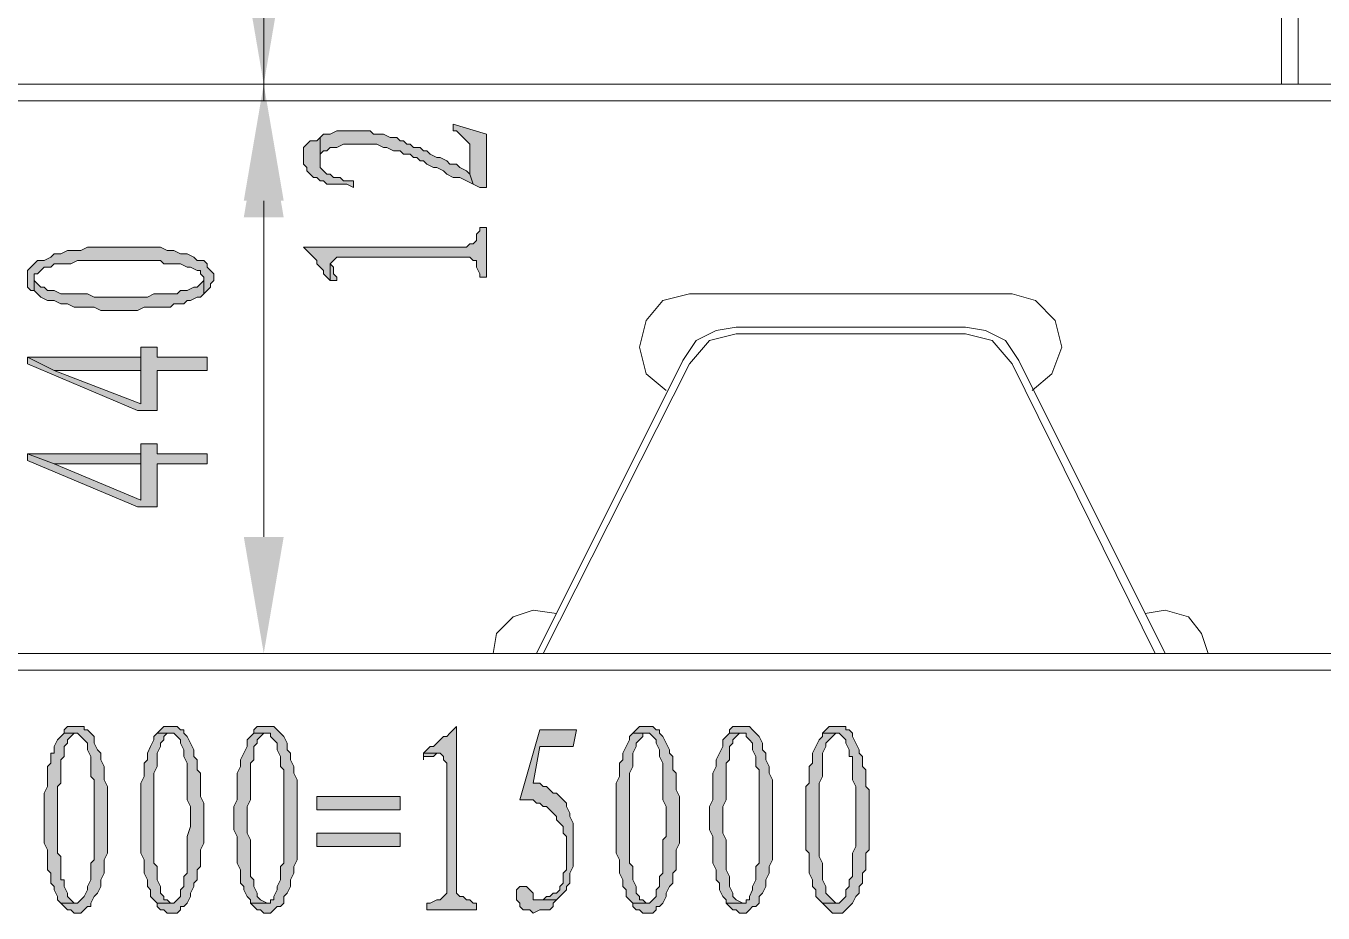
# Model space of a CAD drawing. Header units: millimetres. Extents: x 24 to 410, y 10 to 282.
# Drawn here: x 273.37 to 289.88, y 182.71 to 193.99 of the extents above; entities that cross this region are included whole.
import ezdxf

# ---------------------------------------------------------------- set-up
doc = ezdxf.new("R2010")
doc.units = ezdxf.units.MM

msp = doc.modelspace()

# ---------------------------------------------------------------- hatches: boundary and pattern name
h = msp.add_hatch(color=256)
h.dxf.hatch_style = 2
h.paths.add_polyline_path([(276.140333, 194.733333), (276.648333, 194.733333), (276.394333, 193.251667)])
h = msp.add_hatch(color=256)
h.dxf.hatch_style = 2
h.paths.add_polyline_path([(276.140333, 191.77), (276.648333, 191.77), (276.394333, 193.251667)])
h = msp.add_hatch(color=256)
h.dxf.hatch_style = 2
h.paths.add_polyline_path([(276.140333, 191.558333), (276.648333, 191.558333), (276.394333, 193.04)])
h = msp.add_hatch(color=256)
h.dxf.hatch_style = 2
h.paths.add_polyline_path([(276.140333, 191.558333), (276.648333, 191.558333), (276.394333, 193.04)])
h = msp.add_hatch(color=256)
h.dxf.hatch_style = 2
h.paths.add_polyline_path([(278.807333, 192.743667), (278.807333, 192.659), (278.849667, 192.659), (278.892, 192.616667), (278.934333, 192.574333), (278.976667, 192.532), (279.019, 192.489667), (279.019, 192.108667), (279.061333, 191.981667), (279.146, 191.939333), (279.230667, 191.939333), (279.230667, 192.616667)])
h = msp.add_hatch(color=256)
h.dxf.hatch_style = 2
h.paths.add_polyline_path([(276.902333, 192.320333), (276.902333, 192.235667), (276.944667, 192.193333), (276.944667, 192.151), (276.987, 192.108667), (277.029333, 192.066333), (277.071667, 192.066333), (277.114, 192.024), (277.156333, 192.024), (277.198667, 191.981667), (277.452667, 191.981667), (277.537333, 191.939333), (277.537333, 192.024), (277.495, 192.024), (277.410333, 192.024), (277.368, 192.066333), (277.283333, 192.066333), (277.241, 192.108667), (277.198667, 192.108667), (277.156333, 192.151), (277.114, 192.193333), (277.114, 192.235667), (277.114, 192.278), (277.114, 192.574333), (277.071667, 192.532), (276.987, 192.532), (276.944667, 192.489667), (276.902333, 192.447333)])
h = msp.add_hatch(color=256)
h.dxf.hatch_style = 2
h.paths.add_polyline_path([(277.114, 192.574333), (277.114, 192.278), (277.114, 192.320333), (277.114, 192.362667), (277.156333, 192.405), (277.198667, 192.405), (277.241, 192.447333), (277.325667, 192.447333), (277.410333, 192.489667), (277.833667, 192.489667), (277.918333, 192.447333), (277.960667, 192.447333), (278.045333, 192.405), (278.13, 192.405), (278.172333, 192.362667), (278.257, 192.362667), (278.299333, 192.320333), (278.341667, 192.320333), (278.384, 192.278), (278.426333, 192.278), (278.468667, 192.235667), (278.553333, 192.193333), (278.595667, 192.193333), (278.680333, 192.151), (278.722667, 192.108667), (278.807333, 192.066333), (278.892, 192.066333), (278.976667, 192.024), (279.061333, 191.981667), (279.019, 192.108667), (278.976667, 192.151), (278.892, 192.193333), (278.849667, 192.235667), (278.765, 192.235667), (278.722667, 192.278), (278.638, 192.320333), (278.595667, 192.320333), (278.511, 192.362667), (278.468667, 192.405), (278.426333, 192.405), (278.384, 192.447333), (278.299333, 192.447333), (278.257, 192.489667), (278.214667, 192.489667), (278.172333, 192.532), (278.13, 192.532), (278.087667, 192.574333), (278.003, 192.574333), (277.918333, 192.616667), (277.791333, 192.616667), (277.749, 192.659), (277.325667, 192.659), (277.241, 192.616667), (277.156333, 192.616667)])
h = msp.add_hatch(color=256)
h.dxf.hatch_style = 2
h.paths.add_polyline_path([(276.902333, 191.177333), (276.944667, 191.135), (276.987, 191.092667), (277.029333, 191.050333), (277.071667, 191.008), (277.071667, 190.965667), (277.114, 190.923333), (277.156333, 190.881), (277.156333, 190.838667), (277.198667, 190.796333), (277.241, 190.754), (277.241, 190.965667), (277.283333, 191.008), (277.325667, 191.050333), (279.019, 191.050333), (279.061333, 191.008), (279.103667, 191.008), (279.103667, 190.965667), (279.103667, 190.923333), (279.146, 190.838667), (279.146, 190.796333), (279.230667, 190.796333), (279.230667, 191.431333), (279.146, 191.431333), (279.146, 191.389), (279.103667, 191.346667), (279.103667, 191.262), (279.061333, 191.219667), (279.019, 191.219667), (278.976667, 191.177333)])
h = msp.add_hatch(color=256)
h.dxf.hatch_style = 2
h.paths.add_polyline_path([(273.388667, 190.796333), (273.388667, 190.669333), (273.431, 190.627), (273.473333, 190.627), (273.473333, 190.796333), (273.473333, 190.838667), (273.515667, 190.838667), (273.558, 190.881), (273.600333, 190.923333), (273.685, 190.923333), (273.727333, 190.965667), (273.939, 190.965667), (274.023667, 191.008), (274.574, 191.008), (275.082, 191.008), (275.124333, 190.965667), (275.336, 190.965667), (275.420667, 190.923333), (275.463, 190.923333), (275.547667, 190.881), (275.59, 190.881), (275.59, 190.838667), (275.632333, 190.796333), (275.632333, 190.584667), (275.674667, 190.627), (275.717, 190.669333), (275.717, 190.711667), (275.759333, 190.754), (275.759333, 190.838667), (275.717, 190.881), (275.674667, 190.923333), (275.674667, 190.965667), (275.632333, 191.008), (275.547667, 191.008), (275.505333, 191.050333), (275.420667, 191.092667), (275.336, 191.092667), (275.251333, 191.135), (275.166667, 191.135), (275.082, 191.177333), (274.150667, 191.177333), (274.066, 191.135), (273.896667, 191.135), (273.812, 191.092667), (273.727333, 191.092667), (273.685, 191.050333), (273.600333, 191.008), (273.515667, 191.008), (273.473333, 190.965667), (273.431, 190.923333), (273.388667, 190.881)])
h = msp.add_hatch(color=256)
h.dxf.hatch_style = 2
h.paths.add_polyline_path([(277.241, 190.754), (277.325667, 190.754), (277.325667, 190.796333), (277.283333, 190.838667), (277.283333, 190.923333), (277.241, 190.965667)])
h = msp.add_hatch(color=256)
h.dxf.hatch_style = 2
h.paths.add_polyline_path([(273.473333, 190.627), (273.515667, 190.584667), (273.558, 190.542333), (273.642667, 190.5), (273.727333, 190.5), (273.812, 190.457667), (273.896667, 190.457667), (273.981333, 190.415333), (274.235333, 190.415333), (274.32, 190.373), (274.785667, 190.373), (274.870333, 190.415333), (275.124333, 190.415333), (275.209, 190.415333), (275.251333, 190.457667), (275.378333, 190.457667), (275.420667, 190.5), (275.463, 190.5), (275.547667, 190.542333), (275.59, 190.542333), (275.632333, 190.584667), (275.632333, 190.754), (275.59, 190.711667), (275.547667, 190.669333), (275.505333, 190.669333), (275.420667, 190.627), (275.336, 190.627), (275.293667, 190.584667), (274.997333, 190.584667), (274.912667, 190.542333), (274.235333, 190.542333), (274.150667, 190.584667), (273.812, 190.584667), (273.727333, 190.627), (273.642667, 190.627), (273.600333, 190.669333), (273.558, 190.669333), (273.515667, 190.711667), (273.473333, 190.754), (273.473333, 190.796333)])
h = msp.add_hatch(color=256)
h.dxf.hatch_style = 2
h.paths.add_polyline_path([(273.388667, 189.780333), (273.388667, 189.695667), (274.785667, 189.103), (275.039667, 189.103), (275.039667, 189.611), (275.674667, 189.611), (275.674667, 189.780333), (275.039667, 189.780333), (275.039667, 189.907333), (274.828, 189.907333), (274.828, 189.780333), (274.828, 189.187667), (273.727333, 189.611)])
h = msp.add_hatch(color=256)
h.dxf.hatch_style = 2
h.paths.add_polyline_path([(273.388667, 189.780333), (273.727333, 189.611), (274.828, 189.611), (274.828, 189.187667), (274.828, 189.780333)])
h = msp.add_hatch(color=256)
h.dxf.hatch_style = 2
h.paths.add_polyline_path([(273.388667, 188.552667), (273.388667, 188.468), (274.785667, 187.875333), (275.039667, 187.875333), (275.039667, 188.425667), (275.674667, 188.425667), (275.674667, 188.552667), (275.039667, 188.552667), (275.039667, 188.679667), (274.828, 188.679667), (274.828, 188.552667), (274.828, 187.96), (273.727333, 188.425667)])
h = msp.add_hatch(color=256)
h.dxf.hatch_style = 2
h.paths.add_polyline_path([(273.388667, 188.552667), (273.727333, 188.425667), (274.828, 188.425667), (274.828, 187.96), (274.828, 188.552667)])
h = msp.add_hatch(color=256)
h.dxf.hatch_style = 2
h.paths.add_polyline_path([(276.140333, 187.494333), (276.648333, 187.494333), (276.394333, 186.012667)])
h = msp.add_hatch(color=256)
h.dxf.hatch_style = 2
h.paths.add_polyline_path([(274.023667, 185.081333), (273.896667, 185.081333), (273.854333, 185.039), (273.854333, 184.996667), (274.023667, 184.996667), (274.066, 184.954333), (274.108333, 184.912), (274.150667, 184.869667), (274.150667, 184.785), (274.193, 184.700333), (274.193, 184.446333), (274.235333, 184.404), (274.235333, 183.896), (274.235333, 183.388), (274.193, 183.345667), (274.193, 183.134), (274.150667, 183.049333), (274.150667, 183.007), (274.108333, 182.922333), (274.066, 182.88), (274.023667, 182.837667), (273.812, 182.837667), (273.854333, 182.795333), (273.896667, 182.753), (273.939, 182.753), (273.981333, 182.710667), (274.066, 182.710667), (274.108333, 182.753), (274.150667, 182.795333), (274.193, 182.795333), (274.193, 182.837667), (274.235333, 182.922333), (274.277667, 182.964667), (274.32, 183.049333), (274.32, 183.134), (274.362333, 183.218667), (274.362333, 183.388), (274.404667, 183.472667), (274.404667, 184.319333), (274.362333, 184.404), (274.362333, 184.573333), (274.32, 184.658), (274.32, 184.742667), (274.277667, 184.785), (274.235333, 184.869667), (274.235333, 184.954333), (274.193, 184.996667), (274.150667, 185.039), (274.108333, 185.039), (274.108333, 185.081333)])
h = msp.add_hatch(color=256)
h.dxf.hatch_style = 2
h.paths.add_polyline_path([(275.209, 185.081333), (275.124333, 185.081333), (275.082, 185.039), (275.039667, 184.996667), (275.251333, 184.996667), (275.293667, 184.954333), (275.336, 184.912), (275.336, 184.869667), (275.378333, 184.785), (275.378333, 184.700333), (275.420667, 184.615667), (275.420667, 184.15), (275.463, 184.065333), (275.463, 183.896), (275.463, 183.811333), (275.420667, 183.684333), (275.420667, 183.218667), (275.378333, 183.176333), (275.378333, 183.049333), (275.336, 183.007), (275.336, 182.922333), (275.293667, 182.88), (275.251333, 182.837667), (275.039667, 182.837667), (275.039667, 182.795333), (275.082, 182.753), (275.124333, 182.753), (275.166667, 182.710667), (275.293667, 182.710667), (275.336, 182.753), (275.336, 182.795333), (275.378333, 182.795333), (275.420667, 182.837667), (275.463, 182.922333), (275.463, 182.964667), (275.505333, 183.049333), (275.505333, 183.091667), (275.547667, 183.134), (275.547667, 183.261), (275.59, 183.303333), (275.59, 183.515), (275.632333, 183.599667), (275.632333, 184.107667), (275.59, 184.192333), (275.59, 184.488667), (275.547667, 184.531), (275.547667, 184.658), (275.505333, 184.700333), (275.505333, 184.785), (275.463, 184.869667), (275.420667, 184.954333), (275.378333, 184.996667), (275.378333, 185.039), (275.336, 185.039), (275.293667, 185.081333)])
h = msp.add_hatch(color=256)
h.dxf.hatch_style = 2
h.paths.add_polyline_path([(276.436667, 185.081333), (276.309667, 185.081333), (276.267333, 185.039), (276.267333, 184.996667), (276.436667, 184.996667), (276.479, 184.996667), (276.479, 184.954333), (276.521333, 184.912), (276.563667, 184.869667), (276.563667, 184.785), (276.606, 184.700333), (276.606, 184.573333), (276.648333, 184.531), (276.648333, 183.896), (276.648333, 183.345667), (276.606, 183.303333), (276.606, 183.134), (276.563667, 183.049333), (276.563667, 183.007), (276.521333, 182.922333), (276.521333, 182.88), (276.479, 182.88), (276.479, 182.837667), (276.436667, 182.837667), (276.225, 182.837667), (276.267333, 182.795333), (276.309667, 182.753), (276.352, 182.753), (276.394333, 182.710667), (276.479, 182.710667), (276.521333, 182.753), (276.563667, 182.795333), (276.606, 182.795333), (276.648333, 182.837667), (276.648333, 182.922333), (276.690667, 182.964667), (276.733, 183.049333), (276.733, 183.134), (276.775333, 183.218667), (276.775333, 183.303333), (276.817667, 183.388), (276.817667, 184.404), (276.775333, 184.488667), (276.775333, 184.573333), (276.733, 184.658), (276.733, 184.742667), (276.690667, 184.785), (276.690667, 184.869667), (276.648333, 184.954333), (276.606, 184.996667), (276.563667, 185.039), (276.521333, 185.081333)])
h = msp.add_hatch(color=256)
h.dxf.hatch_style = 2
h.paths.add_polyline_path([(278.849667, 185.081333), (278.807333, 185.039), (278.765, 184.996667), (278.722667, 184.954333), (278.680333, 184.954333), (278.638, 184.912), (278.595667, 184.869667), (278.553333, 184.827333), (278.511, 184.827333), (278.468667, 184.785), (278.426333, 184.742667), (278.638, 184.742667), (278.680333, 184.700333), (278.680333, 184.658), (278.722667, 184.615667), (278.722667, 182.964667), (278.680333, 182.922333), (278.638, 182.88), (278.595667, 182.88), (278.511, 182.837667), (278.468667, 182.837667), (278.468667, 182.753), (279.103667, 182.753), (279.103667, 182.837667), (279.061333, 182.837667), (279.019, 182.88), (278.976667, 182.88), (278.934333, 182.922333), (278.892, 182.922333), (278.849667, 182.964667)])
h = msp.add_hatch(color=256)
h.dxf.hatch_style = 2
h.paths.add_polyline_path([(281.262667, 185.081333), (281.178, 185.081333), (281.135667, 185.039), (281.093333, 184.996667), (281.305, 184.996667), (281.347333, 184.954333), (281.389667, 184.912), (281.389667, 184.869667), (281.432, 184.785), (281.432, 184.700333), (281.474333, 184.615667), (281.474333, 184.15), (281.516667, 184.065333), (281.516667, 183.896), (281.516667, 183.684333), (281.474333, 183.642), (281.474333, 183.218667), (281.432, 183.176333), (281.432, 183.049333), (281.389667, 183.007), (281.389667, 182.922333), (281.347333, 182.88), (281.305, 182.837667), (281.093333, 182.837667), (281.093333, 182.795333), (281.135667, 182.753), (281.178, 182.753), (281.220333, 182.710667), (281.347333, 182.710667), (281.389667, 182.753), (281.389667, 182.795333), (281.432, 182.795333), (281.474333, 182.837667), (281.516667, 182.922333), (281.516667, 182.964667), (281.559, 183.049333), (281.601333, 183.091667), (281.601333, 183.218667), (281.643667, 183.261), (281.643667, 183.515), (281.686, 183.599667), (281.686, 184.192333), (281.643667, 184.277), (281.643667, 184.488667), (281.601333, 184.531), (281.601333, 184.700333), (281.559, 184.742667), (281.559, 184.785), (281.516667, 184.869667), (281.474333, 184.954333), (281.432, 184.996667), (281.432, 185.039), (281.389667, 185.039), (281.347333, 185.081333)])
h = msp.add_hatch(color=256)
h.dxf.hatch_style = 2
h.paths.add_polyline_path([(282.490333, 185.081333), (282.363333, 185.081333), (282.321, 185.039), (282.321, 184.996667), (282.490333, 184.996667), (282.532667, 184.996667), (282.532667, 184.954333), (282.575, 184.912), (282.617333, 184.869667), (282.617333, 184.785), (282.659667, 184.700333), (282.659667, 184.573333), (282.702, 184.531), (282.702, 183.896), (282.702, 183.345667), (282.659667, 183.303333), (282.659667, 183.134), (282.617333, 183.049333), (282.617333, 183.007), (282.575, 182.922333), (282.575, 182.88), (282.532667, 182.88), (282.532667, 182.837667), (282.490333, 182.837667), (282.278667, 182.837667), (282.321, 182.795333), (282.363333, 182.753), (282.405667, 182.753), (282.448, 182.710667), (282.532667, 182.710667), (282.575, 182.753), (282.617333, 182.795333), (282.659667, 182.795333), (282.702, 182.837667), (282.702, 182.922333), (282.744333, 182.964667), (282.786667, 183.049333), (282.786667, 183.134), (282.829, 183.218667), (282.829, 183.303333), (282.871333, 183.388), (282.871333, 184.404), (282.829, 184.488667), (282.829, 184.573333), (282.786667, 184.658), (282.786667, 184.742667), (282.744333, 184.785), (282.744333, 184.869667), (282.702, 184.954333), (282.659667, 184.996667), (282.617333, 185.039), (282.575, 185.081333)])
h = msp.add_hatch(color=256)
h.dxf.hatch_style = 2
h.paths.add_polyline_path([(283.675667, 185.081333), (283.591, 185.081333), (283.548667, 185.039), (283.506333, 184.996667), (283.718, 184.996667), (283.760333, 184.954333), (283.802667, 184.912), (283.802667, 184.869667), (283.845, 184.785), (283.845, 184.700333), (283.887333, 184.700333), (283.887333, 184.404), (283.929667, 184.319333), (283.929667, 183.896), (283.929667, 183.557333), (283.887333, 183.472667), (283.887333, 183.176333), (283.845, 183.134), (283.845, 183.049333), (283.802667, 183.007), (283.802667, 182.922333), (283.760333, 182.88), (283.718, 182.837667), (283.506333, 182.837667), (283.548667, 182.795333), (283.591, 182.753), (283.633333, 182.710667), (283.760333, 182.710667), (283.802667, 182.753), (283.845, 182.795333), (283.887333, 182.837667), (283.929667, 182.922333), (283.972, 182.964667), (283.972, 183.049333), (284.014333, 183.091667), (284.014333, 183.218667), (284.056667, 183.261), (284.056667, 183.472667), (284.099, 183.515), (284.099, 184.277), (284.056667, 184.319333), (284.056667, 184.531), (284.014333, 184.573333), (284.014333, 184.700333), (283.972, 184.742667), (283.972, 184.785), (283.929667, 184.869667), (283.887333, 184.954333), (283.887333, 184.996667), (283.845, 185.039), (283.802667, 185.039), (283.802667, 185.081333)])
h = msp.add_hatch(color=256)
h.dxf.hatch_style = 2
h.paths.add_polyline_path([(273.854333, 184.996667), (273.812, 184.954333), (273.769667, 184.912), (273.727333, 184.827333), (273.727333, 184.742667), (273.685, 184.742667), (273.685, 184.615667), (273.642667, 184.573333), (273.642667, 184.319333), (273.600333, 184.234667), (273.600333, 183.599667), (273.642667, 183.515), (273.642667, 183.345667), (273.642667, 183.261), (273.685, 183.218667), (273.685, 183.091667), (273.727333, 183.049333), (273.727333, 183.007), (273.769667, 182.922333), (273.769667, 182.88), (273.812, 182.837667), (273.981333, 182.837667), (273.939, 182.88), (273.896667, 182.922333), (273.896667, 182.964667), (273.854333, 183.049333), (273.854333, 183.134), (273.812, 183.134), (273.812, 183.430333), (273.769667, 183.472667), (273.769667, 184.319333), (273.812, 184.361667), (273.812, 184.658), (273.854333, 184.700333), (273.854333, 184.827333), (273.896667, 184.869667), (273.896667, 184.912), (273.939, 184.954333), (273.981333, 184.996667), (274.023667, 184.996667)])
h = msp.add_hatch(color=256)
h.dxf.hatch_style = 2
h.paths.add_polyline_path([(275.039667, 184.996667), (274.997333, 184.954333), (274.997333, 184.912), (274.955, 184.827333), (274.912667, 184.742667), (274.912667, 184.658), (274.870333, 184.615667), (274.870333, 184.446333), (274.828, 184.361667), (274.828, 183.472667), (274.870333, 183.388), (274.870333, 183.345667), (274.870333, 183.261), (274.870333, 183.218667), (274.912667, 183.134), (274.912667, 183.049333), (274.955, 183.007), (274.955, 182.922333), (274.997333, 182.88), (275.039667, 182.837667), (275.209, 182.837667), (275.166667, 182.88), (275.124333, 182.88), (275.124333, 182.922333), (275.082, 182.964667), (275.082, 183.049333), (275.039667, 183.134), (275.039667, 183.303333), (274.997333, 183.345667), (274.997333, 184.488667), (275.039667, 184.573333), (275.039667, 184.742667), (275.082, 184.827333), (275.082, 184.869667), (275.124333, 184.912), (275.124333, 184.954333), (275.166667, 184.996667), (275.209, 184.996667)])
h = msp.add_hatch(color=256)
h.dxf.hatch_style = 2
h.paths.add_polyline_path([(276.267333, 184.996667), (276.225, 184.954333), (276.182667, 184.912), (276.182667, 184.827333), (276.140333, 184.742667), (276.098, 184.658), (276.098, 184.573333), (276.055667, 184.488667), (276.055667, 184.15), (276.013333, 184.065333), (276.013333, 183.769), (276.055667, 183.684333), (276.055667, 183.345667), (276.098, 183.261), (276.098, 183.091667), (276.140333, 183.049333), (276.140333, 183.007), (276.182667, 182.922333), (276.225, 182.88), (276.225, 182.837667), (276.436667, 182.837667), (276.352, 182.88), (276.309667, 182.922333), (276.309667, 182.964667), (276.267333, 183.049333), (276.267333, 183.134), (276.225, 183.176333), (276.225, 183.642), (276.182667, 183.726667), (276.182667, 184.065333), (276.225, 184.15), (276.225, 184.615667), (276.267333, 184.658), (276.267333, 184.827333), (276.309667, 184.869667), (276.309667, 184.912), (276.352, 184.954333), (276.394333, 184.996667), (276.436667, 184.996667)])
h = msp.add_hatch(color=256)
h.dxf.hatch_style = 2
h.paths.add_polyline_path([(280.373667, 185.039), (279.908, 185.039), (279.654, 184.15), (279.823333, 184.15), (279.865667, 184.107667), (279.908, 184.107667), (279.950333, 184.065333), (279.992667, 184.065333), (280.035, 184.023), (280.077333, 183.980667), (280.119667, 183.938333), (280.119667, 183.896), (280.162, 183.853667), (280.204333, 183.811333), (280.204333, 183.726667), (280.246667, 183.684333), (280.246667, 183.261), (280.204333, 183.218667), (280.204333, 183.134), (280.204333, 183.091667), (280.162, 183.049333), (280.162, 183.007), (280.119667, 182.964667), (280.077333, 182.964667), (280.035, 182.922333), (279.992667, 182.922333), (279.950333, 182.88), (279.823333, 182.88), (280.119667, 182.88), (280.162, 182.922333), (280.204333, 182.964667), (280.246667, 183.007), (280.246667, 183.049333), (280.289, 183.091667), (280.289, 183.218667), (280.331333, 183.303333), (280.331333, 183.853667), (280.289, 183.938333), (280.289, 183.980667), (280.246667, 184.065333), (280.246667, 184.107667), (280.204333, 184.15), (280.162, 184.192333), (280.119667, 184.234667), (280.077333, 184.234667), (280.035, 184.277), (279.992667, 184.319333), (279.950333, 184.319333), (279.908, 184.361667), (279.823333, 184.361667), (279.908, 184.827333), (280.331333, 184.827333)])
h = msp.add_hatch(color=256)
h.dxf.hatch_style = 2
h.paths.add_polyline_path([(281.093333, 184.996667), (281.051, 184.954333), (281.051, 184.912), (281.008667, 184.827333), (280.966333, 184.742667), (280.966333, 184.658), (280.924, 184.615667), (280.924, 184.446333), (280.881667, 184.361667), (280.881667, 183.472667), (280.924, 183.388), (280.924, 183.345667), (280.924, 183.261), (280.924, 183.218667), (280.966333, 183.134), (280.966333, 183.049333), (281.008667, 183.007), (281.008667, 182.922333), (281.051, 182.88), (281.093333, 182.837667), (281.262667, 182.837667), (281.220333, 182.88), (281.178, 182.88), (281.178, 182.922333), (281.135667, 182.964667), (281.135667, 183.049333), (281.093333, 183.134), (281.093333, 183.303333), (281.051, 183.345667), (281.051, 184.488667), (281.093333, 184.573333), (281.093333, 184.742667), (281.135667, 184.827333), (281.135667, 184.869667), (281.178, 184.912), (281.220333, 184.954333), (281.220333, 184.996667), (281.262667, 184.996667)])
h = msp.add_hatch(color=256)
h.dxf.hatch_style = 2
h.paths.add_polyline_path([(282.321, 184.996667), (282.278667, 184.954333), (282.236333, 184.912), (282.236333, 184.827333), (282.194, 184.742667), (282.151667, 184.658), (282.151667, 184.573333), (282.109333, 184.488667), (282.109333, 184.15), (282.067, 184.065333), (282.067, 183.769), (282.109333, 183.684333), (282.109333, 183.345667), (282.151667, 183.261), (282.151667, 183.134), (282.194, 183.091667), (282.194, 183.007), (282.236333, 182.922333), (282.278667, 182.88), (282.278667, 182.837667), (282.490333, 182.837667), (282.405667, 182.88), (282.363333, 182.922333), (282.363333, 182.964667), (282.321, 183.049333), (282.321, 183.176333), (282.278667, 183.261), (282.278667, 183.642), (282.236333, 183.726667), (282.236333, 184.065333), (282.278667, 184.15), (282.278667, 184.615667), (282.321, 184.658), (282.321, 184.827333), (282.363333, 184.869667), (282.363333, 184.912), (282.405667, 184.954333), (282.448, 184.996667), (282.490333, 184.996667)])
h = msp.add_hatch(color=256)
h.dxf.hatch_style = 2
h.paths.add_polyline_path([(283.506333, 184.996667), (283.506333, 184.954333), (283.464, 184.912), (283.421667, 184.827333), (283.379333, 184.742667), (283.379333, 184.615667), (283.337, 184.573333), (283.337, 184.361667), (283.294667, 184.319333), (283.294667, 183.515), (283.337, 183.472667), (283.337, 183.345667), (283.337, 183.261), (283.337, 183.218667), (283.379333, 183.134), (283.379333, 183.049333), (283.421667, 183.007), (283.421667, 182.922333), (283.464, 182.88), (283.506333, 182.837667), (283.675667, 182.837667), (283.633333, 182.88), (283.591, 182.922333), (283.548667, 182.964667), (283.548667, 183.049333), (283.506333, 183.134), (283.506333, 183.345667), (283.464, 183.430333), (283.464, 184.361667), (283.506333, 184.446333), (283.506333, 184.742667), (283.548667, 184.827333), (283.548667, 184.869667), (283.591, 184.912), (283.633333, 184.954333), (283.675667, 184.996667)])
h = msp.add_hatch(color=256)
h.dxf.hatch_style = 2
h.paths.add_polyline_path([(278.426333, 184.742667), (278.426333, 184.658), (278.426333, 184.700333), (278.553333, 184.700333), (278.595667, 184.742667), (278.638, 184.742667)])
h = msp.add_hatch(color=256)
h.dxf.hatch_style = 2
h.paths.add_polyline_path([(278.13, 184.023), (278.13, 184.192333), (277.071667, 184.192333), (277.071667, 184.023)])
h = msp.add_hatch(color=256)
h.dxf.hatch_style = 2
h.paths.add_polyline_path([(278.13, 183.557333), (278.13, 183.726667), (277.071667, 183.726667), (277.071667, 183.557333)])
h = msp.add_hatch(color=256)
h.dxf.hatch_style = 2
h.paths.add_polyline_path([(279.696333, 183.049333), (279.654, 183.049333), (279.611667, 183.007), (279.611667, 182.88), (279.654, 182.837667), (279.654, 182.795333), (279.696333, 182.753), (279.781, 182.753), (279.823333, 182.710667), (279.908, 182.753), (280.035, 182.753), (280.077333, 182.795333), (280.077333, 182.837667), (280.119667, 182.88), (279.823333, 182.88), (279.823333, 182.964667), (279.781, 183.007), (279.738667, 183.049333)])

# ---------------------------------------------------------------- linework, layer by layer
at = {"lineweight": 0}
for points in [[(289.348333, 193.251667), (289.348333, 239.098667)], [(289.56, 193.251667), (289.56, 239.141)], [(276.394333, 193.251667), (276.394333, 197.866)], [(395.859, 193.251667), (244.432667, 193.251667)], [(273.388667, 193.251667), (277.368, 193.251667)], [(275.886333, 193.251667), (277.368, 193.251667)], [(276.394333, 193.04), (276.394333, 193.251667)], [(289.348333, 193.251667), (289.56, 193.251667)], [(395.859, 193.04), (244.432667, 193.04)], [(273.388667, 193.04), (277.368, 193.04)], [(279.4, 193.04), (275.378333, 193.04)], [(276.394333, 191.77), (276.394333, 190.246)], [(276.394333, 191.558333), (276.394333, 187.494333)], [(276.394333, 191.558333), (276.394333, 190.034333)], [(281.813, 190.584667), (281.474333, 190.5), (281.262667, 190.246), (281.178, 189.907333), (281.262667, 189.568667), (281.516667, 189.357)], [(285.919333, 190.584667), (281.813, 190.584667)], [(286.173333, 189.357), (286.427333, 189.568667), (286.554333, 189.907333), (286.469667, 190.246), (286.215667, 190.5), (285.919333, 190.584667)], [(285.326667, 190.161333), (282.405667, 190.161333), (282.151667, 190.119), (281.897667, 189.992), (281.728333, 189.738)], [(282.405667, 190.076667), (282.067, 189.992), (281.813, 189.695667)], [(285.326667, 190.076667), (282.405667, 190.076667)], [(286.004, 189.738), (285.834667, 189.992), (285.580667, 190.119), (285.326667, 190.161333)], [(285.919333, 189.695667), (285.665333, 189.992), (285.326667, 190.076667)], [(281.728333, 189.738), (279.865667, 186.012667)], [(287.866667, 186.012667), (286.004, 189.738)], [(281.813, 189.695667), (279.950333, 186.012667)], [(287.739667, 186.012667), (285.919333, 189.695667)], [(280.119667, 186.520667), (279.823333, 186.563), (279.569333, 186.478333), (279.357667, 186.266667), (279.315333, 186.012667)], [(288.417, 186.012667), (288.332333, 186.266667), (288.163, 186.478333), (287.866667, 186.563), (287.612667, 186.520667)], [(145.457333, 186.012667), (395.859, 186.012667)], [(276.394333, 186.012667), (275.378333, 186.012667)], [(145.415, 185.801), (395.859, 185.801)]]:
    msp.add_lwpolyline(points, dxfattribs=at)
for points in [[(278.807333, 192.743667), (278.807333, 192.659), (278.849667, 192.659), (278.892, 192.616667), (278.934333, 192.574333), (278.976667, 192.532), (279.019, 192.489667), (279.019, 192.108667), (279.061333, 191.981667), (279.146, 191.939333), (279.230667, 191.939333), (279.230667, 192.616667)], [(276.902333, 192.320333), (276.902333, 192.235667), (276.944667, 192.193333), (276.944667, 192.151), (276.987, 192.108667), (277.029333, 192.066333), (277.071667, 192.066333), (277.114, 192.024), (277.156333, 192.024), (277.198667, 191.981667), (277.452667, 191.981667), (277.537333, 191.939333), (277.537333, 192.024), (277.495, 192.024), (277.410333, 192.024), (277.368, 192.066333), (277.283333, 192.066333), (277.241, 192.108667), (277.198667, 192.108667), (277.156333, 192.151), (277.114, 192.193333), (277.114, 192.235667), (277.114, 192.278), (277.114, 192.574333), (277.071667, 192.532), (276.987, 192.532), (276.944667, 192.489667), (276.902333, 192.447333)], [(277.114, 192.574333), (277.114, 192.278), (277.114, 192.320333), (277.114, 192.362667), (277.156333, 192.405), (277.198667, 192.405), (277.241, 192.447333), (277.325667, 192.447333), (277.410333, 192.489667), (277.833667, 192.489667), (277.918333, 192.447333), (277.960667, 192.447333), (278.045333, 192.405), (278.13, 192.405), (278.172333, 192.362667), (278.257, 192.362667), (278.299333, 192.320333), (278.341667, 192.320333), (278.384, 192.278), (278.426333, 192.278), (278.468667, 192.235667), (278.553333, 192.193333), (278.595667, 192.193333), (278.680333, 192.151), (278.722667, 192.108667), (278.807333, 192.066333), (278.892, 192.066333), (278.976667, 192.024), (279.061333, 191.981667), (279.019, 192.108667), (278.976667, 192.151), (278.892, 192.193333), (278.849667, 192.235667), (278.765, 192.235667), (278.722667, 192.278), (278.638, 192.320333), (278.595667, 192.320333), (278.511, 192.362667), (278.468667, 192.405), (278.426333, 192.405), (278.384, 192.447333), (278.299333, 192.447333), (278.257, 192.489667), (278.214667, 192.489667), (278.172333, 192.532), (278.13, 192.532), (278.087667, 192.574333), (278.003, 192.574333), (277.918333, 192.616667), (277.791333, 192.616667), (277.749, 192.659), (277.325667, 192.659), (277.241, 192.616667), (277.156333, 192.616667)], [(276.902333, 191.177333), (276.944667, 191.135), (276.987, 191.092667), (277.029333, 191.050333), (277.071667, 191.008), (277.071667, 190.965667), (277.114, 190.923333), (277.156333, 190.881), (277.156333, 190.838667), (277.198667, 190.796333), (277.241, 190.754), (277.241, 190.965667), (277.283333, 191.008), (277.325667, 191.050333), (279.019, 191.050333), (279.061333, 191.008), (279.103667, 191.008), (279.103667, 190.965667), (279.103667, 190.923333), (279.146, 190.838667), (279.146, 190.796333), (279.230667, 190.796333), (279.230667, 191.431333), (279.146, 191.431333), (279.146, 191.389), (279.103667, 191.346667), (279.103667, 191.262), (279.061333, 191.219667), (279.019, 191.219667), (278.976667, 191.177333)], [(273.388667, 190.796333), (273.388667, 190.669333), (273.431, 190.627), (273.473333, 190.627), (273.473333, 190.796333), (273.473333, 190.838667), (273.515667, 190.838667), (273.558, 190.881), (273.600333, 190.923333), (273.685, 190.923333), (273.727333, 190.965667), (273.939, 190.965667), (274.023667, 191.008), (274.574, 191.008), (275.082, 191.008), (275.124333, 190.965667), (275.336, 190.965667), (275.420667, 190.923333), (275.463, 190.923333), (275.547667, 190.881), (275.59, 190.881), (275.59, 190.838667), (275.632333, 190.796333), (275.632333, 190.584667), (275.674667, 190.627), (275.717, 190.669333), (275.717, 190.711667), (275.759333, 190.754), (275.759333, 190.838667), (275.717, 190.881), (275.674667, 190.923333), (275.674667, 190.965667), (275.632333, 191.008), (275.547667, 191.008), (275.505333, 191.050333), (275.420667, 191.092667), (275.336, 191.092667), (275.251333, 191.135), (275.166667, 191.135), (275.082, 191.177333), (274.150667, 191.177333), (274.066, 191.135), (273.896667, 191.135), (273.812, 191.092667), (273.727333, 191.092667), (273.685, 191.050333), (273.600333, 191.008), (273.515667, 191.008), (273.473333, 190.965667), (273.431, 190.923333), (273.388667, 190.881)], [(277.241, 190.754), (277.325667, 190.754), (277.325667, 190.796333), (277.283333, 190.838667), (277.283333, 190.923333), (277.241, 190.965667)], [(273.473333, 190.627), (273.515667, 190.584667), (273.558, 190.542333), (273.642667, 190.5), (273.727333, 190.5), (273.812, 190.457667), (273.896667, 190.457667), (273.981333, 190.415333), (274.235333, 190.415333), (274.32, 190.373), (274.785667, 190.373), (274.870333, 190.415333), (275.124333, 190.415333), (275.209, 190.415333), (275.251333, 190.457667), (275.378333, 190.457667), (275.420667, 190.5), (275.463, 190.5), (275.547667, 190.542333), (275.59, 190.542333), (275.632333, 190.584667), (275.632333, 190.754), (275.59, 190.711667), (275.547667, 190.669333), (275.505333, 190.669333), (275.420667, 190.627), (275.336, 190.627), (275.293667, 190.584667), (274.997333, 190.584667), (274.912667, 190.542333), (274.235333, 190.542333), (274.150667, 190.584667), (273.812, 190.584667), (273.727333, 190.627), (273.642667, 190.627), (273.600333, 190.669333), (273.558, 190.669333), (273.515667, 190.711667), (273.473333, 190.754), (273.473333, 190.796333)], [(273.388667, 189.780333), (273.388667, 189.695667), (274.785667, 189.103), (275.039667, 189.103), (275.039667, 189.611), (275.674667, 189.611), (275.674667, 189.780333), (275.039667, 189.780333), (275.039667, 189.907333), (274.828, 189.907333), (274.828, 189.780333), (274.828, 189.187667), (273.727333, 189.611)], [(273.388667, 189.780333), (273.727333, 189.611), (274.828, 189.611), (274.828, 189.187667), (274.828, 189.780333)], [(273.388667, 188.552667), (273.388667, 188.468), (274.785667, 187.875333), (275.039667, 187.875333), (275.039667, 188.425667), (275.674667, 188.425667), (275.674667, 188.552667), (275.039667, 188.552667), (275.039667, 188.679667), (274.828, 188.679667), (274.828, 188.552667), (274.828, 187.96), (273.727333, 188.425667)], [(273.388667, 188.552667), (273.727333, 188.425667), (274.828, 188.425667), (274.828, 187.96), (274.828, 188.552667)], [(274.023667, 185.081333), (273.896667, 185.081333), (273.854333, 185.039), (273.854333, 184.996667), (274.023667, 184.996667), (274.066, 184.954333), (274.108333, 184.912), (274.150667, 184.869667), (274.150667, 184.785), (274.193, 184.700333), (274.193, 184.446333), (274.235333, 184.404), (274.235333, 183.896), (274.235333, 183.388), (274.193, 183.345667), (274.193, 183.134), (274.150667, 183.049333), (274.150667, 183.007), (274.108333, 182.922333), (274.066, 182.88), (274.023667, 182.837667), (273.812, 182.837667), (273.854333, 182.795333), (273.896667, 182.753), (273.939, 182.753), (273.981333, 182.710667), (274.066, 182.710667), (274.108333, 182.753), (274.150667, 182.795333), (274.193, 182.795333), (274.193, 182.837667), (274.235333, 182.922333), (274.277667, 182.964667), (274.32, 183.049333), (274.32, 183.134), (274.362333, 183.218667), (274.362333, 183.388), (274.404667, 183.472667), (274.404667, 184.319333), (274.362333, 184.404), (274.362333, 184.573333), (274.32, 184.658), (274.32, 184.742667), (274.277667, 184.785), (274.235333, 184.869667), (274.235333, 184.954333), (274.193, 184.996667), (274.150667, 185.039), (274.108333, 185.039), (274.108333, 185.081333)], [(275.209, 185.081333), (275.124333, 185.081333), (275.082, 185.039), (275.039667, 184.996667), (275.251333, 184.996667), (275.293667, 184.954333), (275.336, 184.912), (275.336, 184.869667), (275.378333, 184.785), (275.378333, 184.700333), (275.420667, 184.615667), (275.420667, 184.15), (275.463, 184.065333), (275.463, 183.896), (275.463, 183.811333), (275.420667, 183.684333), (275.420667, 183.218667), (275.378333, 183.176333), (275.378333, 183.049333), (275.336, 183.007), (275.336, 182.922333), (275.293667, 182.88), (275.251333, 182.837667), (275.039667, 182.837667), (275.039667, 182.795333), (275.082, 182.753), (275.124333, 182.753), (275.166667, 182.710667), (275.293667, 182.710667), (275.336, 182.753), (275.336, 182.795333), (275.378333, 182.795333), (275.420667, 182.837667), (275.463, 182.922333), (275.463, 182.964667), (275.505333, 183.049333), (275.505333, 183.091667), (275.547667, 183.134), (275.547667, 183.261), (275.59, 183.303333), (275.59, 183.515), (275.632333, 183.599667), (275.632333, 184.107667), (275.59, 184.192333), (275.59, 184.488667), (275.547667, 184.531), (275.547667, 184.658), (275.505333, 184.700333), (275.505333, 184.785), (275.463, 184.869667), (275.420667, 184.954333), (275.378333, 184.996667), (275.378333, 185.039), (275.336, 185.039), (275.293667, 185.081333)], [(276.436667, 185.081333), (276.309667, 185.081333), (276.267333, 185.039), (276.267333, 184.996667), (276.436667, 184.996667), (276.479, 184.996667), (276.479, 184.954333), (276.521333, 184.912), (276.563667, 184.869667), (276.563667, 184.785), (276.606, 184.700333), (276.606, 184.573333), (276.648333, 184.531), (276.648333, 183.896), (276.648333, 183.345667), (276.606, 183.303333), (276.606, 183.134), (276.563667, 183.049333), (276.563667, 183.007), (276.521333, 182.922333), (276.521333, 182.88), (276.479, 182.88), (276.479, 182.837667), (276.436667, 182.837667), (276.225, 182.837667), (276.267333, 182.795333), (276.309667, 182.753), (276.352, 182.753), (276.394333, 182.710667), (276.479, 182.710667), (276.521333, 182.753), (276.563667, 182.795333), (276.606, 182.795333), (276.648333, 182.837667), (276.648333, 182.922333), (276.690667, 182.964667), (276.733, 183.049333), (276.733, 183.134), (276.775333, 183.218667), (276.775333, 183.303333), (276.817667, 183.388), (276.817667, 184.404), (276.775333, 184.488667), (276.775333, 184.573333), (276.733, 184.658), (276.733, 184.742667), (276.690667, 184.785), (276.690667, 184.869667), (276.648333, 184.954333), (276.606, 184.996667), (276.563667, 185.039), (276.521333, 185.081333)], [(278.849667, 185.081333), (278.807333, 185.039), (278.765, 184.996667), (278.722667, 184.954333), (278.680333, 184.954333), (278.638, 184.912), (278.595667, 184.869667), (278.553333, 184.827333), (278.511, 184.827333), (278.468667, 184.785), (278.426333, 184.742667), (278.638, 184.742667), (278.680333, 184.700333), (278.680333, 184.658), (278.722667, 184.615667), (278.722667, 182.964667), (278.680333, 182.922333), (278.638, 182.88), (278.595667, 182.88), (278.511, 182.837667), (278.468667, 182.837667), (278.468667, 182.753), (279.103667, 182.753), (279.103667, 182.837667), (279.061333, 182.837667), (279.019, 182.88), (278.976667, 182.88), (278.934333, 182.922333), (278.892, 182.922333), (278.849667, 182.964667)], [(281.262667, 185.081333), (281.178, 185.081333), (281.135667, 185.039), (281.093333, 184.996667), (281.305, 184.996667), (281.347333, 184.954333), (281.389667, 184.912), (281.389667, 184.869667), (281.432, 184.785), (281.432, 184.700333), (281.474333, 184.615667), (281.474333, 184.15), (281.516667, 184.065333), (281.516667, 183.896), (281.516667, 183.684333), (281.474333, 183.642), (281.474333, 183.218667), (281.432, 183.176333), (281.432, 183.049333), (281.389667, 183.007), (281.389667, 182.922333), (281.347333, 182.88), (281.305, 182.837667), (281.093333, 182.837667), (281.093333, 182.795333), (281.135667, 182.753), (281.178, 182.753), (281.220333, 182.710667), (281.347333, 182.710667), (281.389667, 182.753), (281.389667, 182.795333), (281.432, 182.795333), (281.474333, 182.837667), (281.516667, 182.922333), (281.516667, 182.964667), (281.559, 183.049333), (281.601333, 183.091667), (281.601333, 183.218667), (281.643667, 183.261), (281.643667, 183.515), (281.686, 183.599667), (281.686, 184.192333), (281.643667, 184.277), (281.643667, 184.488667), (281.601333, 184.531), (281.601333, 184.700333), (281.559, 184.742667), (281.559, 184.785), (281.516667, 184.869667), (281.474333, 184.954333), (281.432, 184.996667), (281.432, 185.039), (281.389667, 185.039), (281.347333, 185.081333)], [(282.490333, 185.081333), (282.363333, 185.081333), (282.321, 185.039), (282.321, 184.996667), (282.490333, 184.996667), (282.532667, 184.996667), (282.532667, 184.954333), (282.575, 184.912), (282.617333, 184.869667), (282.617333, 184.785), (282.659667, 184.700333), (282.659667, 184.573333), (282.702, 184.531), (282.702, 183.896), (282.702, 183.345667), (282.659667, 183.303333), (282.659667, 183.134), (282.617333, 183.049333), (282.617333, 183.007), (282.575, 182.922333), (282.575, 182.88), (282.532667, 182.88), (282.532667, 182.837667), (282.490333, 182.837667), (282.278667, 182.837667), (282.321, 182.795333), (282.363333, 182.753), (282.405667, 182.753), (282.448, 182.710667), (282.532667, 182.710667), (282.575, 182.753), (282.617333, 182.795333), (282.659667, 182.795333), (282.702, 182.837667), (282.702, 182.922333), (282.744333, 182.964667), (282.786667, 183.049333), (282.786667, 183.134), (282.829, 183.218667), (282.829, 183.303333), (282.871333, 183.388), (282.871333, 184.404), (282.829, 184.488667), (282.829, 184.573333), (282.786667, 184.658), (282.786667, 184.742667), (282.744333, 184.785), (282.744333, 184.869667), (282.702, 184.954333), (282.659667, 184.996667), (282.617333, 185.039), (282.575, 185.081333)], [(283.675667, 185.081333), (283.591, 185.081333), (283.548667, 185.039), (283.506333, 184.996667), (283.718, 184.996667), (283.760333, 184.954333), (283.802667, 184.912), (283.802667, 184.869667), (283.845, 184.785), (283.845, 184.700333), (283.887333, 184.700333), (283.887333, 184.404), (283.929667, 184.319333), (283.929667, 183.896), (283.929667, 183.557333), (283.887333, 183.472667), (283.887333, 183.176333), (283.845, 183.134), (283.845, 183.049333), (283.802667, 183.007), (283.802667, 182.922333), (283.760333, 182.88), (283.718, 182.837667), (283.506333, 182.837667), (283.548667, 182.795333), (283.591, 182.753), (283.633333, 182.710667), (283.760333, 182.710667), (283.802667, 182.753), (283.845, 182.795333), (283.887333, 182.837667), (283.929667, 182.922333), (283.972, 182.964667), (283.972, 183.049333), (284.014333, 183.091667), (284.014333, 183.218667), (284.056667, 183.261), (284.056667, 183.472667), (284.099, 183.515), (284.099, 184.277), (284.056667, 184.319333), (284.056667, 184.531), (284.014333, 184.573333), (284.014333, 184.700333), (283.972, 184.742667), (283.972, 184.785), (283.929667, 184.869667), (283.887333, 184.954333), (283.887333, 184.996667), (283.845, 185.039), (283.802667, 185.039), (283.802667, 185.081333)], [(273.854333, 184.996667), (273.812, 184.954333), (273.769667, 184.912), (273.727333, 184.827333), (273.727333, 184.742667), (273.685, 184.742667), (273.685, 184.615667), (273.642667, 184.573333), (273.642667, 184.319333), (273.600333, 184.234667), (273.600333, 183.599667), (273.642667, 183.515), (273.642667, 183.345667), (273.642667, 183.261), (273.685, 183.218667), (273.685, 183.091667), (273.727333, 183.049333), (273.727333, 183.007), (273.769667, 182.922333), (273.769667, 182.88), (273.812, 182.837667), (273.981333, 182.837667), (273.939, 182.88), (273.896667, 182.922333), (273.896667, 182.964667), (273.854333, 183.049333), (273.854333, 183.134), (273.812, 183.134), (273.812, 183.430333), (273.769667, 183.472667), (273.769667, 184.319333), (273.812, 184.361667), (273.812, 184.658), (273.854333, 184.700333), (273.854333, 184.827333), (273.896667, 184.869667), (273.896667, 184.912), (273.939, 184.954333), (273.981333, 184.996667), (274.023667, 184.996667)], [(275.039667, 184.996667), (274.997333, 184.954333), (274.997333, 184.912), (274.955, 184.827333), (274.912667, 184.742667), (274.912667, 184.658), (274.870333, 184.615667), (274.870333, 184.446333), (274.828, 184.361667), (274.828, 183.472667), (274.870333, 183.388), (274.870333, 183.345667), (274.870333, 183.261), (274.870333, 183.218667), (274.912667, 183.134), (274.912667, 183.049333), (274.955, 183.007), (274.955, 182.922333), (274.997333, 182.88), (275.039667, 182.837667), (275.209, 182.837667), (275.166667, 182.88), (275.124333, 182.88), (275.124333, 182.922333), (275.082, 182.964667), (275.082, 183.049333), (275.039667, 183.134), (275.039667, 183.303333), (274.997333, 183.345667), (274.997333, 184.488667), (275.039667, 184.573333), (275.039667, 184.742667), (275.082, 184.827333), (275.082, 184.869667), (275.124333, 184.912), (275.124333, 184.954333), (275.166667, 184.996667), (275.209, 184.996667)], [(276.267333, 184.996667), (276.225, 184.954333), (276.182667, 184.912), (276.182667, 184.827333), (276.140333, 184.742667), (276.098, 184.658), (276.098, 184.573333), (276.055667, 184.488667), (276.055667, 184.15), (276.013333, 184.065333), (276.013333, 183.769), (276.055667, 183.684333), (276.055667, 183.345667), (276.098, 183.261), (276.098, 183.091667), (276.140333, 183.049333), (276.140333, 183.007), (276.182667, 182.922333), (276.225, 182.88), (276.225, 182.837667), (276.436667, 182.837667), (276.352, 182.88), (276.309667, 182.922333), (276.309667, 182.964667), (276.267333, 183.049333), (276.267333, 183.134), (276.225, 183.176333), (276.225, 183.642), (276.182667, 183.726667), (276.182667, 184.065333), (276.225, 184.15), (276.225, 184.615667), (276.267333, 184.658), (276.267333, 184.827333), (276.309667, 184.869667), (276.309667, 184.912), (276.352, 184.954333), (276.394333, 184.996667), (276.436667, 184.996667)], [(280.373667, 185.039), (279.908, 185.039), (279.654, 184.15), (279.823333, 184.15), (279.865667, 184.107667), (279.908, 184.107667), (279.950333, 184.065333), (279.992667, 184.065333), (280.035, 184.023), (280.077333, 183.980667), (280.119667, 183.938333), (280.119667, 183.896), (280.162, 183.853667), (280.204333, 183.811333), (280.204333, 183.726667), (280.246667, 183.684333), (280.246667, 183.261), (280.204333, 183.218667), (280.204333, 183.134), (280.204333, 183.091667), (280.162, 183.049333), (280.162, 183.007), (280.119667, 182.964667), (280.077333, 182.964667), (280.035, 182.922333), (279.992667, 182.922333), (279.950333, 182.88), (279.823333, 182.88), (280.119667, 182.88), (280.162, 182.922333), (280.204333, 182.964667), (280.246667, 183.007), (280.246667, 183.049333), (280.289, 183.091667), (280.289, 183.218667), (280.331333, 183.303333), (280.331333, 183.853667), (280.289, 183.938333), (280.289, 183.980667), (280.246667, 184.065333), (280.246667, 184.107667), (280.204333, 184.15), (280.162, 184.192333), (280.119667, 184.234667), (280.077333, 184.234667), (280.035, 184.277), (279.992667, 184.319333), (279.950333, 184.319333), (279.908, 184.361667), (279.823333, 184.361667), (279.908, 184.827333), (280.331333, 184.827333)], [(281.093333, 184.996667), (281.051, 184.954333), (281.051, 184.912), (281.008667, 184.827333), (280.966333, 184.742667), (280.966333, 184.658), (280.924, 184.615667), (280.924, 184.446333), (280.881667, 184.361667), (280.881667, 183.472667), (280.924, 183.388), (280.924, 183.345667), (280.924, 183.261), (280.924, 183.218667), (280.966333, 183.134), (280.966333, 183.049333), (281.008667, 183.007), (281.008667, 182.922333), (281.051, 182.88), (281.093333, 182.837667), (281.262667, 182.837667), (281.220333, 182.88), (281.178, 182.88), (281.178, 182.922333), (281.135667, 182.964667), (281.135667, 183.049333), (281.093333, 183.134), (281.093333, 183.303333), (281.051, 183.345667), (281.051, 184.488667), (281.093333, 184.573333), (281.093333, 184.742667), (281.135667, 184.827333), (281.135667, 184.869667), (281.178, 184.912), (281.220333, 184.954333), (281.220333, 184.996667), (281.262667, 184.996667)], [(282.321, 184.996667), (282.278667, 184.954333), (282.236333, 184.912), (282.236333, 184.827333), (282.194, 184.742667), (282.151667, 184.658), (282.151667, 184.573333), (282.109333, 184.488667), (282.109333, 184.15), (282.067, 184.065333), (282.067, 183.769), (282.109333, 183.684333), (282.109333, 183.345667), (282.151667, 183.261), (282.151667, 183.134), (282.194, 183.091667), (282.194, 183.007), (282.236333, 182.922333), (282.278667, 182.88), (282.278667, 182.837667), (282.490333, 182.837667), (282.405667, 182.88), (282.363333, 182.922333), (282.363333, 182.964667), (282.321, 183.049333), (282.321, 183.176333), (282.278667, 183.261), (282.278667, 183.642), (282.236333, 183.726667), (282.236333, 184.065333), (282.278667, 184.15), (282.278667, 184.615667), (282.321, 184.658), (282.321, 184.827333), (282.363333, 184.869667), (282.363333, 184.912), (282.405667, 184.954333), (282.448, 184.996667), (282.490333, 184.996667)], [(283.506333, 184.996667), (283.506333, 184.954333), (283.464, 184.912), (283.421667, 184.827333), (283.379333, 184.742667), (283.379333, 184.615667), (283.337, 184.573333), (283.337, 184.361667), (283.294667, 184.319333), (283.294667, 183.515), (283.337, 183.472667), (283.337, 183.345667), (283.337, 183.261), (283.337, 183.218667), (283.379333, 183.134), (283.379333, 183.049333), (283.421667, 183.007), (283.421667, 182.922333), (283.464, 182.88), (283.506333, 182.837667), (283.675667, 182.837667), (283.633333, 182.88), (283.591, 182.922333), (283.548667, 182.964667), (283.548667, 183.049333), (283.506333, 183.134), (283.506333, 183.345667), (283.464, 183.430333), (283.464, 184.361667), (283.506333, 184.446333), (283.506333, 184.742667), (283.548667, 184.827333), (283.548667, 184.869667), (283.591, 184.912), (283.633333, 184.954333), (283.675667, 184.996667)], [(278.426333, 184.742667), (278.426333, 184.658), (278.426333, 184.700333), (278.553333, 184.700333), (278.595667, 184.742667), (278.638, 184.742667)], [(278.13, 184.023), (278.13, 184.192333), (277.071667, 184.192333), (277.071667, 184.023)], [(278.13, 183.557333), (278.13, 183.726667), (277.071667, 183.726667), (277.071667, 183.557333)], [(279.696333, 183.049333), (279.654, 183.049333), (279.611667, 183.007), (279.611667, 182.88), (279.654, 182.837667), (279.654, 182.795333), (279.696333, 182.753), (279.781, 182.753), (279.823333, 182.710667), (279.908, 182.753), (280.035, 182.753), (280.077333, 182.795333), (280.077333, 182.837667), (280.119667, 182.88), (279.823333, 182.88), (279.823333, 182.964667), (279.781, 183.007), (279.738667, 183.049333)]]:
    msp.add_lwpolyline(points, close=True, dxfattribs=at)

doc.saveas('drawing.dxf')
